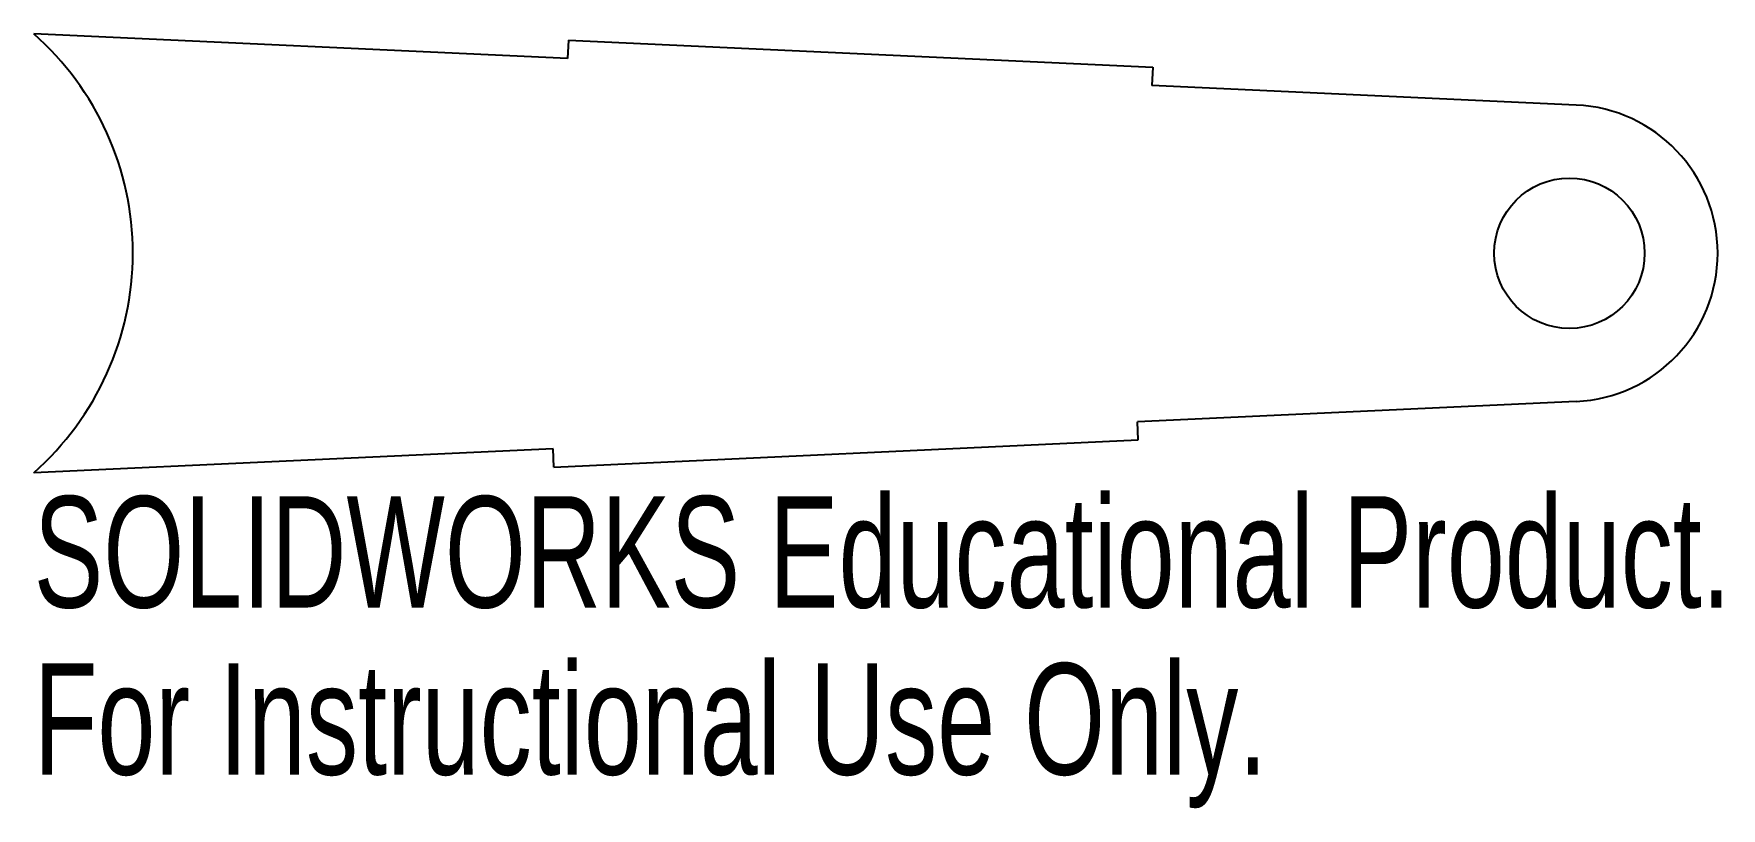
# Model space of a CAD drawing. Header units: inches. Extents: x -2.63 to 0.26, y -0.95 to 0.38.
import ezdxf

# ---------------------------------------------------------------- set-up
doc = ezdxf.new("R2010")
doc.units = ezdxf.units.IN
doc.header["$MEASUREMENT"] = 0
doc.styles.add('SLDTEXTSTYLE0', font='TXT', dxfattribs={"width": 0.7})

msp = doc.modelspace()

# ---------------------------------------------------------------- linework, layer by layer
at = {"color": 7, "linetype": 'Continuous', "lineweight": 25}
for p, q in [((-1.7124, 0.3329), (-2.625, 0.375)), ((-1.711, 0.3641), (-1.7124, 0.3329)), ((-1.711, 0.3641), (-0.712, 0.3179)), ((-0.712, 0.3179), (-0.7135, 0.2867)), ((0.0117, 0.2532), (-0.7135, 0.2867)), ((0.0117, -0.2532), (-0.7383, -0.2879)), ((-0.7369, -0.3191), (-0.7383, -0.2879)), ((-1.7372, -0.334), (-2.625, -0.375)), ((-1.7358, -0.3653), (-1.7372, -0.334)), ((-1.7358, -0.3653), (-0.7369, -0.3191))]:
    msp.add_line(p, q, dxfattribs=at)
msp.add_circle((0, 0), 0.1285, dxfattribs=at)
for centre, radius, start, end in [((-2.9557, 0), 0.5, 311.4096, 48.5904), ((0, 0), 0.2535, 272.6442, 87.3558)]:
    msp.add_arc(centre, radius, start, end, dxfattribs=at)

# ---------------------------------------------------------------- texts
at = {"color": 7, "linetype": 'Continuous', "char_height": 0.1903, "attachment_point": 1, "style": 'SLDTEXTSTYLE0'}
for s, insert in [('SOLIDWORKS Educational Product.', (-2.625, -0.4151)), ('For Instructional Use Only.', (-2.625, -0.7006))]:
    msp.add_mtext(s, dxfattribs=dict(at, insert=insert))

doc.saveas('drawing.dxf')
